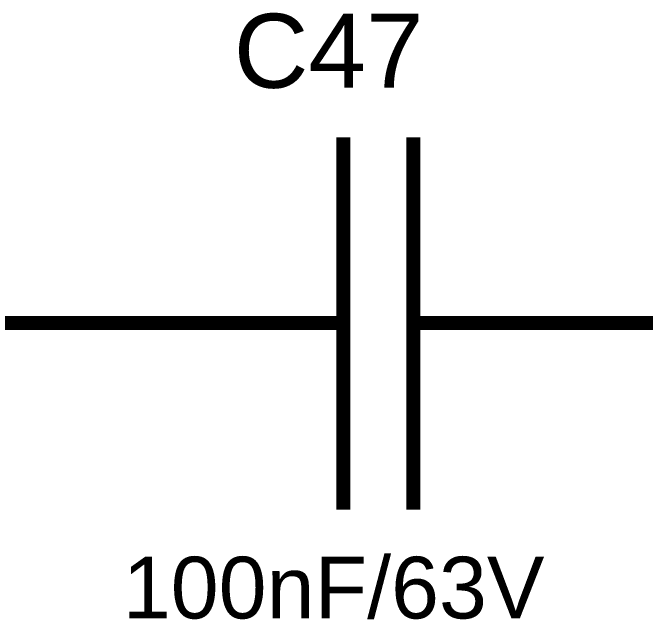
# Model space of a CAD drawing. Header units: millimetres. Extents: x -2024 to 917, y -725 to 13.
# Drawn here: x -1918.02 to -1904.43, y -328.02 to -315 of the extents above; entities that cross this region are included whole.
import ezdxf

# ---------------------------------------------------------------- set-up
doc = ezdxf.new("R2010")
doc.units = ezdxf.units.MM
doc.styles.get("Standard").update_dxf_attribs({"font": 'arial.ttf'})

msp = doc.modelspace()

# ---------------------------------------------------------------- linework, layer by layer
at = {"color": 7, "const_width": 0.3}
for points in [[(-1910.921, -325.67), (-1910.921, -317.672)], [(-1909.415, -325.67), (-1909.415, -317.672)], [(-1918.915, -321.662), (-1916.416, -321.662)], [(-1916.416, -321.662), (-1913.916, -321.662)], [(-1910.921, -321.662), (-1913.916, -321.662)], [(-1909.415, -321.662), (-1906.419, -321.662)], [(-1906.419, -321.662), (-1893.923, -321.662), (-1883.926, -321.662), (-1866.431, -321.662)]]:
    msp.add_lwpolyline(points, dxfattribs=at)

# ---------------------------------------------------------------- texts
at = {"color": 7}
for s, height, p in [('C47', 1.5897, (-1913.271, -316.612)), ('100nF/63V', 1.3247, (-1915.654, -328.004))]:
    msp.add_text(s, height=height, dxfattribs=at).set_placement(p)

doc.saveas('drawing.dxf')
